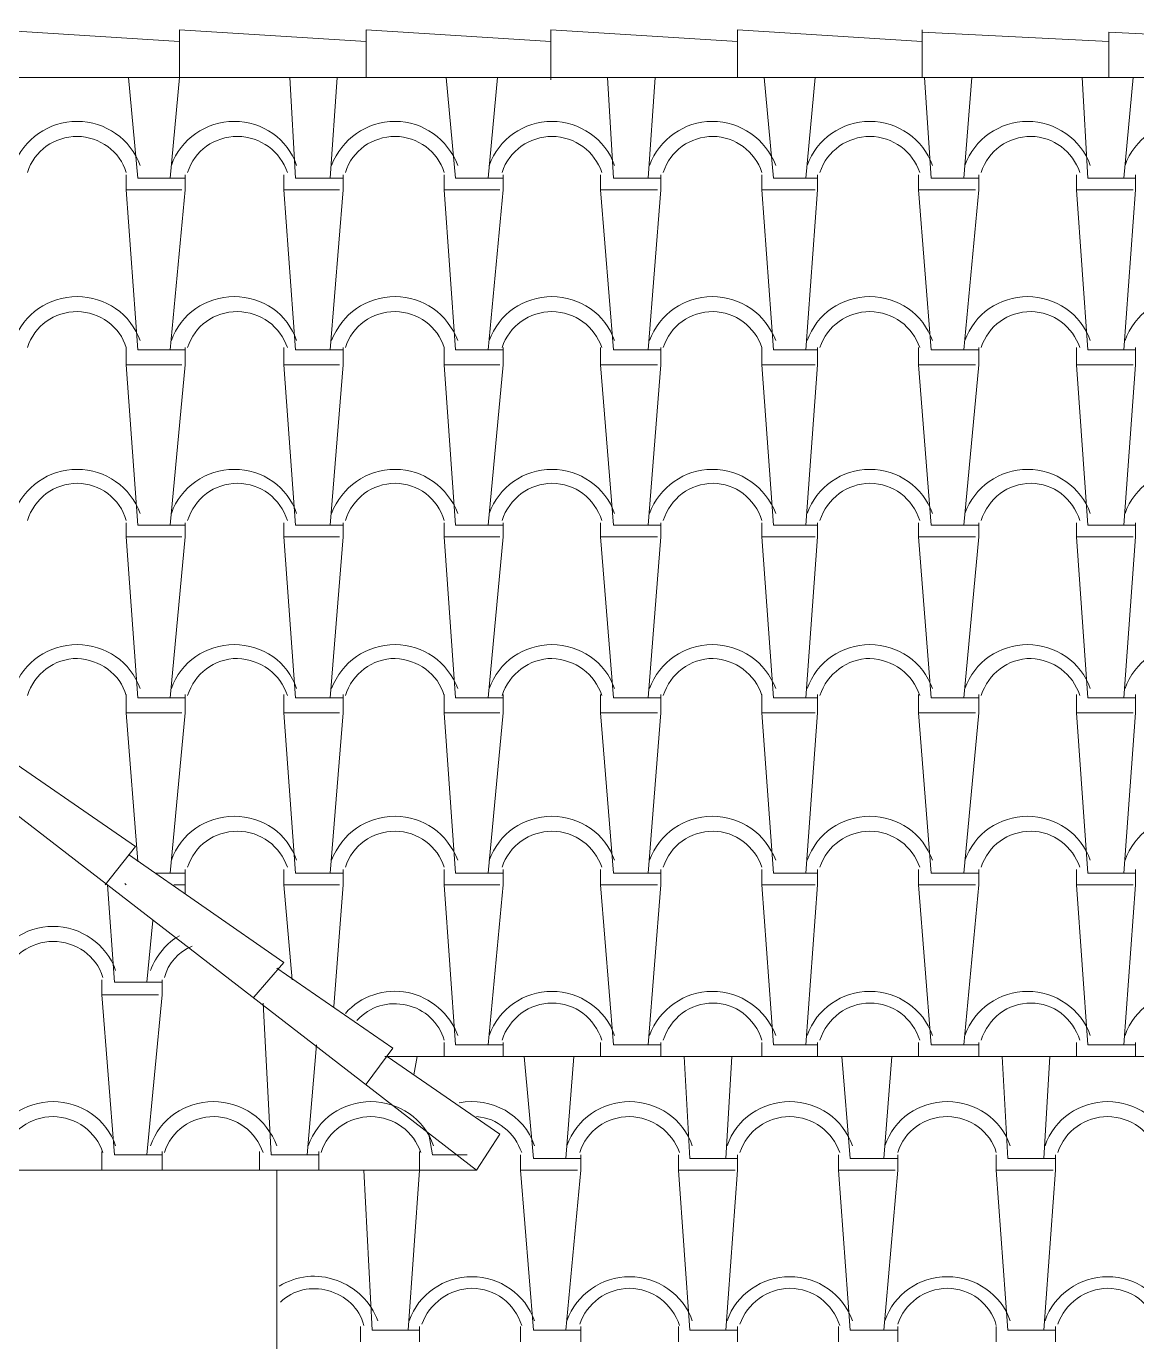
# Model space of a CAD drawing. Header units: millimetres. Extents: x 36506 to 50031, y -23731 to -18007.
# Drawn here: x 40814 to 43027, y -20629 to -18007 of the extents above; entities that cross this region are included whole.
import ezdxf

# ---------------------------------------------------------------- set-up
doc = ezdxf.new("R2010")
doc.units = ezdxf.units.MM
doc.layers.add('A-ALV-___-___-EXI', color=250, linetype='Continuous', lineweight=25)
doc.layers.add('A-COB-___-___-EXI', color=250, linetype='Continuous', lineweight=25)

msp = doc.modelspace()

# ---------------------------------------------------------------- linework, layer by layer
at = {"layer": 'A-ALV-___-___-EXI', "color": 250, "lineweight": 9}
msp.add_line((41313.7, -22622.5), (41313.7, -20286.7), dxfattribs=at)
at = {"layer": 'A-COB-___-___-EXI', "lineweight": 15}
for p, q in [((42599, -18019), (42971.2, -18037.5)), ((41420.1, -18310.3), (41445.5, -18310.3)), ((41734.4, -18310.3), (41764.5, -18310.3)), ((42053.5, -18310.3), (42078.9, -18310.3)), ((42367.8, -18310.3), (42391, -18310.3)), ((43001.2, -18310.3), (43024.4, -18310.3)), ((41420.1, -18652.4), (41445.5, -18652.4)), ((41734.4, -18652.4), (41764.5, -18652.4)), ((42053.5, -18652.4), (42078.9, -18652.4)), ((42367.8, -18652.4), (42391, -18652.4)), ((43001.2, -18652.4), (43024.4, -18652.4)), ((41420.1, -19001.5), (41445.5, -19001.5)), ((41734.4, -19001.5), (41764.5, -19001.5)), ((42053.5, -19001.5), (42078.9, -19001.5)), ((42367.8, -19001.5), (42391, -19001.5)), ((43001.2, -19001.5), (43024.4, -19001.5)), ((41420.1, -19345.9), (41445.5, -19345.9)), ((41734.4, -19345.9), (41764.5, -19345.9)), ((42053.5, -19345.9), (42078.9, -19345.9)), ((42367.8, -19345.9), (42391, -19345.9)), ((43001.2, -19345.9), (43024.4, -19345.9)), ((41036.3, -19671.8), (41013.2, -19375.9)), ((41108, -19694.9), (41071, -19694.9)), ((41131.1, -19688), (41131.1, -19718.1)), ((41420.1, -19694.9), (41445.5, -19694.9)), ((41734.4, -19694.9), (41764.5, -19694.9)), ((42053.5, -19694.9), (42078.9, -19694.9)), ((42367.8, -19694.9), (42391, -19694.9)), ((43001.2, -19694.9), (43024.4, -19694.9)), ((41013.2, -19718.1), (41010.9, -19715.8)), ((41343.8, -19907.6), (41327.6, -19718.1)), ((41734.4, -20037.1), (41764.5, -20037.1)), ((41764.5, -20032.4), (41764.5, -20060.2)), ((42053.5, -20037.1), (42078.9, -20037.1)), ((42078.9, -20032.4), (42078.9, -20060.2)), ((42367.8, -20037.1), (42391, -20037.1)), ((42391, -20032.4), (42391, -20060.2)), ((42712.3, -20032.4), (42712.3, -20060.2)), ((43001.2, -20037.1), (43024.4, -20037.1)), ((43024.4, -20032.4), (43024.4, -20060.2)), ((41593.4, -20060.2), (41586.5, -20097.2)), ((41084.9, -20249.7), (41084.9, -20286.7)), ((41373.8, -20256.7), (41396.9, -20256.7)), ((41396.9, -20249.7), (41396.9, -20286.7)), ((42208.3, -20263.6), (42231.5, -20263.6)), ((42522.7, -20263.6), (42550.5, -20263.6)), ((42841.7, -20263.6), (42864.8, -20263.6)), ((41480.2, -20628.9), (41480.2, -20598.8)), ((41598.1, -20598.8), (41598.1, -20628.9)), ((41799.2, -20628.9), (41799.2, -20598.8)), ((41919.4, -20598.8), (41919.4, -20628.9)), ((42113.6, -20628.9), (42113.6, -20598.8)), ((42231.5, -20598.8), (42231.5, -20628.9)), ((42432.6, -20628.9), (42432.6, -20598.8)), ((42550.5, -20598.8), (42550.5, -20628.9)), ((42747, -20628.9), (42747, -20598.8)), ((42864.8, -20598.8), (42864.8, -20628.9)), ((41574.9, -20605.7), (41598.1, -20605.7)), ((42208.3, -20605.7), (42231.5, -20605.7)), ((42522.7, -20605.7), (42550.5, -20605.7)), ((42841.7, -20605.7), (42864.8, -20605.7))]:
    msp.add_line(p, q, dxfattribs=at)
at = {"layer": 'A-COB-___-___-EXI', "lineweight": 15, "flags": 128}
for points in [[(39420.5, -18185.4), (39189.3, -18344.9), (39267.9, -18398.1), (39640.1, -18109.2), (47439.6, -18109.2), (47439.6, -18030.6), (47042, -18007.4), (47042, -18109.2), (47042, -18037.5), (46676.8, -18019), (46676.8, -18109.2)], [(40752, -18109.2), (40752, -18014.4), (41119.5, -18037.5)], [(41131.1, -18310.3), (41101.1, -18310.3), (41119.5, -18109.2), (41119.5, -18014.4), (41491.7, -18037.5)], [(41491.7, -18109.2), (41491.7, -18014.4), (41859.3, -18037.5)], [(41859.3, -18113.8), (41859.3, -18014.4), (42231.5, -18037.5)], [(42231.5, -18109.2), (42231.5, -18014.4), (42599, -18037.5)], [(43710.9, -18037.5), (43343.4, -18014.4), (43343.4, -18109.2), (43343.4, -18037.5), (42971.2, -18019), (42971.2, -18109.2)], [(47610.7, -18238.6), (47663.8, -18166.9), (47492.8, -18044.4), (47439.6, -18109.2), (49973.2, -20060.2), (41528.7, -20060.2)], [(41108, -18310.3), (41036.3, -18310.3), (41017.8, -18109.2)], [(41433.9, -18109.2), (41420.1, -18310.3), (41350.7, -18310.3), (41339.2, -18109.2)], [(41752.9, -18109.2), (41734.4, -18310.3), (41669.7, -18310.3), (41651.2, -18109.2)], [(42067.3, -18109.2), (42053.5, -18310.3), (41984.1, -18310.3), (41972.5, -18109.2)], [(42386.3, -18109.2), (42367.8, -18310.3), (42303.1, -18310.3), (42284.6, -18109.2)], [(42686.8, -18310.3), (42617.5, -18310.3), (42603.6, -18109.2)], [(42698.4, -18109.2), (42682.2, -18310.3), (42712.3, -18310.3)], [(43019.7, -18109.2), (43001.2, -18310.3), (42929.6, -18310.3), (42918, -18109.2)], [(41124.2, -18333.4), (41108, -18333.4), (41013.2, -18333.4), (41013.2, -18303.3)], [(41131.1, -18303.3), (41131.1, -18333.4), (41101.1, -18652.4), (41131.1, -18652.4)], [(41445.5, -18303.3), (41445.5, -18333.4), (41420.1, -18652.4), (41350.7, -18652.4), (41327.6, -18333.4)], [(41438.6, -18333.4), (41420.1, -18333.4), (41327.6, -18333.4), (41327.6, -18303.3)], [(41764.5, -18303.3), (41764.5, -18333.4), (41734.4, -18652.4), (41669.7, -18652.4), (41646.6, -18333.4)], [(41757.6, -18333.4), (41734.4, -18333.4), (41646.6, -18333.4), (41646.6, -18303.3)], [(42078.9, -18303.3), (42078.9, -18333.4), (42053.5, -18652.4), (41984.1, -18652.4), (41958.7, -18333.4)], [(42071.9, -18333.4), (42053.5, -18333.4), (41958.7, -18333.4), (41958.7, -18303.3)], [(42391, -18303.3), (42391, -18333.4), (42367.8, -18652.4), (42303.1, -18652.4), (42280, -18333.4)], [(42386.3, -18333.4), (42367.8, -18333.4), (42280, -18333.4), (42280, -18303.3)], [(42705.3, -18333.4), (42686.8, -18333.4), (42592.1, -18333.4), (42592.1, -18303.3)], [(42712.3, -18303.3), (42712.3, -18333.4), (42682.2, -18652.4), (42712.3, -18652.4)], [(43024.4, -18303.3), (43024.4, -18333.4), (43001.2, -18652.4), (42929.6, -18652.4), (42906.5, -18333.4)], [(43019.7, -18333.4), (43001.2, -18333.4), (42906.5, -18333.4), (42906.5, -18303.3)], [(41108, -18652.4), (41036.3, -18652.4), (41013.2, -18333.4)], [(42686.8, -18652.4), (42617.5, -18652.4), (42592.1, -18333.4)], [(41124.2, -18682.4), (41108, -18682.4), (41013.2, -18682.4), (41013.2, -18647.8)], [(41131.1, -18647.8), (41131.1, -18682.4), (41101.1, -19001.5), (41131.1, -19001.5)], [(41445.5, -18647.8), (41445.5, -18682.4), (41420.1, -19001.5), (41350.7, -19001.5), (41327.6, -18682.4)], [(41438.6, -18682.4), (41420.1, -18682.4), (41327.6, -18682.4), (41327.6, -18647.8)], [(41764.5, -18647.8), (41764.5, -18682.4), (41734.4, -19001.5), (41669.7, -19001.5), (41646.6, -18682.4)], [(41757.6, -18682.4), (41734.4, -18682.4), (41646.6, -18682.4), (41646.6, -18647.8)], [(42078.9, -18647.8), (42078.9, -18682.4), (42053.5, -19001.5), (41984.1, -19001.5), (41958.7, -18682.4)], [(42071.9, -18682.4), (42053.5, -18682.4), (41958.7, -18682.4), (41958.7, -18647.8)], [(42391, -18647.8), (42391, -18682.4), (42367.8, -19001.5), (42303.1, -19001.5), (42280, -18682.4)], [(42386.3, -18682.4), (42367.8, -18682.4), (42280, -18682.4), (42280, -18647.8)], [(42705.3, -18682.4), (42686.8, -18682.4), (42592.1, -18682.4), (42592.1, -18647.8)], [(42712.3, -18647.8), (42712.3, -18682.4), (42682.2, -19001.5), (42712.3, -19001.5)], [(43024.4, -18647.8), (43024.4, -18682.4), (43001.2, -19001.5), (42929.6, -19001.5), (42906.5, -18682.4)], [(43019.7, -18682.4), (43001.2, -18682.4), (42906.5, -18682.4), (42906.5, -18647.8)], [(41108, -19001.5), (41036.3, -19001.5), (41013.2, -18682.4)], [(42686.8, -19001.5), (42617.5, -19001.5), (42592.1, -18682.4)], [(41124.2, -19024.6), (41108, -19024.6), (41013.2, -19024.6), (41013.2, -18996.8)], [(41131.1, -18996.8), (41131.1, -19024.6), (41101.1, -19345.9), (41131.1, -19345.9)], [(41445.5, -18996.8), (41445.5, -19024.6), (41420.1, -19345.9), (41350.7, -19345.9), (41327.6, -19024.6)], [(41438.6, -19024.6), (41420.1, -19024.6), (41327.6, -19024.6), (41327.6, -18996.8)], [(41764.5, -18996.8), (41764.5, -19024.6), (41734.4, -19345.9), (41669.7, -19345.9), (41646.6, -19024.6)], [(41757.6, -19024.6), (41734.4, -19024.6), (41646.6, -19024.6), (41646.6, -18996.8)], [(42078.9, -18996.8), (42078.9, -19024.6), (42053.5, -19345.9), (41984.1, -19345.9), (41958.7, -19024.6)], [(42071.9, -19024.6), (42053.5, -19024.6), (41958.7, -19024.6), (41958.7, -18996.8)], [(42391, -18996.8), (42391, -19024.6), (42367.8, -19345.9), (42303.1, -19345.9), (42280, -19024.6)], [(42386.3, -19024.6), (42367.8, -19024.6), (42280, -19024.6), (42280, -18996.8)], [(42705.3, -19024.6), (42686.8, -19024.6), (42592.1, -19024.6), (42592.1, -18996.8)], [(42712.3, -18996.8), (42712.3, -19024.6), (42682.2, -19345.9), (42712.3, -19345.9)], [(43024.4, -18996.8), (43024.4, -19024.6), (43001.2, -19345.9), (42929.6, -19345.9), (42906.5, -19024.6)], [(43019.7, -19024.6), (43001.2, -19024.6), (42906.5, -19024.6), (42906.5, -18996.8)], [(41108, -19345.9), (41036.3, -19345.9), (41013.2, -19024.6)], [(42686.8, -19345.9), (42617.5, -19345.9), (42592.1, -19024.6)], [(41124.2, -19375.9), (41108, -19375.9), (41013.2, -19375.9), (41013.2, -19339)], [(41131.1, -19339), (41131.1, -19375.9), (41101.1, -19694.9), (41131.1, -19694.9)], [(41445.5, -19339), (41445.5, -19375.9), (41420.1, -19694.9), (41350.7, -19694.9), (41327.6, -19375.9)], [(41438.6, -19375.9), (41420.1, -19375.9), (41327.6, -19375.9), (41327.6, -19339)], [(41764.5, -19339), (41764.5, -19375.9), (41734.4, -19694.9), (41669.7, -19694.9), (41646.6, -19375.9)], [(41757.6, -19375.9), (41734.4, -19375.9), (41646.6, -19375.9), (41646.6, -19339)], [(42078.9, -19339), (42078.9, -19375.9), (42053.5, -19694.9), (41984.1, -19694.9), (41958.7, -19375.9)], [(42071.9, -19375.9), (42053.5, -19375.9), (41958.7, -19375.9), (41958.7, -19339)], [(42391, -19339), (42391, -19375.9), (42367.8, -19694.9), (42303.1, -19694.9), (42280, -19375.9)], [(42386.3, -19375.9), (42367.8, -19375.9), (42280, -19375.9), (42280, -19339)], [(42705.3, -19375.9), (42686.8, -19375.9), (42592.1, -19375.9), (42592.1, -19339)], [(42712.3, -19339), (42712.3, -19375.9), (42682.2, -19694.9), (42712.3, -19694.9)], [(43024.4, -19339), (43024.4, -19375.9), (43001.2, -19694.9), (42929.6, -19694.9), (42906.5, -19375.9)], [(43019.7, -19375.9), (43001.2, -19375.9), (42906.5, -19375.9), (42906.5, -19339)], [(42686.8, -19694.9), (42617.5, -19694.9), (42592.1, -19375.9)], [(40971.6, -19718.1), (41031.7, -19641.8), (40728.9, -19433.7)], [(41267.5, -19942.3), (41327.6, -19872.9), (41017.8, -19658)], [(41438.6, -19718.1), (41420.1, -19718.1), (41327.6, -19718.1), (41327.6, -19688)], [(41445.5, -19688), (41445.5, -19718.1), (41427, -19960.8)], [(41764.5, -19688), (41764.5, -19718.1), (41734.4, -20037.1), (41669.7, -20037.1), (41646.6, -19718.1)], [(41757.6, -19718.1), (41734.4, -19718.1), (41646.6, -19718.1), (41646.6, -19688)], [(42078.9, -19688), (42078.9, -19718.1), (42053.5, -20037.1), (41984.1, -20037.1), (41958.7, -19718.1)], [(42071.9, -19718.1), (42053.5, -19718.1), (41958.7, -19718.1), (41958.7, -19688)], [(42391, -19688), (42391, -19718.1), (42367.8, -20037.1), (42303.1, -20037.1), (42280, -19718.1)], [(42386.3, -19718.1), (42367.8, -19718.1), (42280, -19718.1), (42280, -19688)], [(42705.3, -19718.1), (42686.8, -19718.1), (42592.1, -19718.1), (42592.1, -19688)], [(42712.3, -19688), (42712.3, -19718.1), (42682.2, -20037.1), (42712.3, -20037.1)], [(43024.4, -19688), (43024.4, -19718.1), (43001.2, -20037.1), (42929.6, -20037.1), (42906.5, -19718.1)], [(43019.7, -19718.1), (43001.2, -19718.1), (42906.5, -19718.1), (42906.5, -19688)], [(41059.4, -19912.2), (40990.1, -19912.2), (40976.2, -19718.1)], [(41131.1, -19736.6), (41131.1, -19718.1), (41108, -19718.1)], [(42686.8, -20037.1), (42617.5, -20037.1), (42592.1, -19718.1)], [(41066.4, -19789.7), (41054.8, -19912.2), (41084.9, -19912.2)], [(41491.7, -20115.7), (41544.9, -20044), (41313.7, -19884.5)], [(41077.9, -19937.7), (41059.4, -19937.7), (40964.7, -19937.7), (40964.7, -19907.6)], [(41084.9, -19907.6), (41084.9, -19937.7), (41054.8, -20256.7), (41084.9, -20256.7)], [(41059.4, -20256.7), (40990.1, -20256.7), (40964.7, -19937.7)], [(41392.3, -20037.1), (41373.8, -20256.7), (41302.2, -20256.7), (41286, -19953.9)], [(41757.6, -20060.2), (41734.4, -20060.2), (41646.6, -20060.2), (41646.6, -20032.4)], [(42071.9, -20060.2), (42053.5, -20060.2), (41958.7, -20060.2), (41958.7, -20032.4)], [(42386.3, -20060.2), (42367.8, -20060.2), (42280, -20060.2), (42280, -20032.4)], [(42705.3, -20060.2), (42686.8, -20060.2), (42592.1, -20060.2), (42592.1, -20032.4)], [(43019.7, -20060.2), (43001.2, -20060.2), (42906.5, -20060.2), (42906.5, -20032.4)], [(41598.1, -20249.7), (41598.1, -20286.7), (41692.8, -20286.7), (41711.3, -20286.7), (41757.6, -20215.1), (41533.3, -20060.2)], [(41894, -20263.6), (41824.6, -20263.6), (41806.1, -20060.2)], [(41905.5, -20060.2), (41889.3, -20263.6), (41919.4, -20263.6)], [(42219.9, -20060.2), (42208.3, -20263.6), (42136.7, -20263.6), (42125.1, -20060.2)], [(42538.9, -20060.2), (42522.7, -20263.6), (42455.7, -20263.6), (42439.5, -20060.2)], [(42853.3, -20060.2), (42841.7, -20263.6), (42770.1, -20263.6), (42758.5, -20060.2)], [(41692.8, -20256.7), (41623.5, -20256.7), (41616.6, -20215.1)], [(41077.9, -20286.7), (41059.4, -20286.7), (40964.7, -20286.7), (40964.7, -20249.7)], [(41392.3, -20286.7), (41373.8, -20286.7), (41279.1, -20286.7), (41279.1, -20249.7)], [(41912.4, -20286.7), (41894, -20286.7), (41799.2, -20286.7), (41799.2, -20256.7)], [(41919.4, -20256.7), (41919.4, -20286.7), (41889.3, -20605.7), (41919.4, -20605.7)], [(42231.5, -20256.7), (42231.5, -20286.7), (42208.3, -20605.7), (42136.7, -20605.7), (42113.6, -20286.7)], [(42226.8, -20286.7), (42208.3, -20286.7), (42113.6, -20286.7), (42113.6, -20256.7)], [(42550.5, -20256.7), (42550.5, -20286.7), (42522.7, -20605.7), (42455.7, -20605.7), (42432.6, -20286.7)], [(42545.8, -20286.7), (42522.7, -20286.7), (42432.6, -20286.7), (42432.6, -20256.7)], [(42864.8, -20256.7), (42864.8, -20286.7), (42841.7, -20605.7), (42770.1, -20605.7), (42747, -20286.7)], [(42860.2, -20286.7), (42841.7, -20286.7), (42747, -20286.7), (42747, -20256.7)], [(41598.1, -20286.7), (41574.9, -20605.7), (41503.3, -20605.7), (41487.1, -20286.7)], [(41894, -20605.7), (41824.6, -20605.7), (41799.2, -20286.7)]]:
    msp.add_lwpolyline(points, dxfattribs=at)
msp.add_lwpolyline([(42599, -18014.4), (42599, -18109.2)], close=True, dxfattribs=at)
at = {"layer": 'A-COB-___-___-EXI', "color": 250, "lineweight": 9, "flags": 128}
msp.add_lwpolyline([(36822.2, -20286.7), (41711.3, -20286.7), (39267.9, -18398.1)], close=True, dxfattribs=at)
at = {"layer": 'A-COB-___-___-EXI', "lineweight": 15}
for points in [[(40916.1, -18197), (40916.1, -18197), (40858.3, -18197), (40809.8, -18231.7), (40789, -18284.8)], [(41228.2, -18197), (41228.2, -18197), (41172.7, -18197), (41121.9, -18231.7), (41103.4, -18284.8)], [(41549.5, -18197), (41549.5, -18197), (41491.7, -18197), (41443.2, -18231.7), (41422.4, -18284.8)], [(41861.6, -18197), (41861.6, -18197), (41806.1, -18197), (41755.3, -18231.7), (41736.8, -18284.8)], [(42180.6, -18197), (42180.6, -18197), (42125.1, -18197), (42076.6, -18231.7), (42055.8, -18284.8)], [(42495, -18197), (42495, -18197), (42439.5, -18197), (42388.6, -18231.7), (42370.2, -18284.8)], [(42809.4, -18197), (42809.4, -18197), (42753.9, -18197), (42703, -18231.7), (42684.5, -18284.8)], [(43128.4, -18197), (43128.4, -18197), (43072.9, -18197), (43022, -18231.7), (43003.5, -18284.8)], [(40916.1, -18227), (40916.1, -18227), (40869.9, -18227), (40830.6, -18254.8), (40816.7, -18298.7)], [(41235.1, -18227), (41235.1, -18227), (41188.9, -18227), (41149.6, -18254.8), (41135.7, -18298.7)], [(41549.5, -18227), (41549.5, -18227), (41503.3, -18227), (41464, -18254.8), (41450.1, -18298.7)], [(41861.6, -18227), (41861.6, -18227), (41817.7, -18227), (41776.1, -18254.8), (41762.2, -18298.7)], [(42182.9, -18227), (42182.9, -18227), (42136.7, -18227), (42097.4, -18254.8), (42083.5, -18298.7)], [(42495, -18227), (42495, -18227), (42451.1, -18227), (42409.5, -18254.8), (42395.6, -18298.7)], [(42816.3, -18227), (42816.3, -18227), (42770.1, -18227), (42730.8, -18254.8), (42716.9, -18298.7)], [(40916.1, -18546.1), (40916.1, -18546.1), (40858.3, -18546.1), (40809.8, -18580.7), (40789, -18633.9)], [(41228.2, -18546.1), (41228.2, -18546.1), (41172.7, -18546.1), (41121.9, -18580.7), (41103.4, -18633.9)], [(41549.5, -18546.1), (41549.5, -18546.1), (41491.7, -18546.1), (41443.2, -18580.7), (41422.4, -18633.9)], [(41861.6, -18546.1), (41861.6, -18546.1), (41806.1, -18546.1), (41755.3, -18580.7), (41736.8, -18633.9)], [(42180.6, -18546.1), (42180.6, -18546.1), (42125.1, -18546.1), (42076.6, -18580.7), (42055.8, -18633.9)], [(42495, -18546.1), (42495, -18546.1), (42439.5, -18546.1), (42388.6, -18580.7), (42370.2, -18633.9)], [(42809.4, -18546.1), (42809.4, -18546.1), (42753.9, -18546.1), (42703, -18580.7), (42684.5, -18633.9)], [(43128.4, -18546.1), (43128.4, -18546.1), (43072.9, -18546.1), (43022, -18580.7), (43003.5, -18633.9)], [(40916.1, -18576.1), (40916.1, -18576.1), (40869.9, -18576.1), (40830.6, -18603.8), (40816.7, -18647.8)], [(41235.1, -18576.1), (41235.1, -18576.1), (41188.9, -18576.1), (41149.6, -18603.8), (41135.7, -18647.8)], [(41549.5, -18576.1), (41549.5, -18576.1), (41503.3, -18576.1), (41464, -18603.8), (41450.1, -18647.8)], [(41861.6, -18576.1), (41861.6, -18576.1), (41817.7, -18576.1), (41776.1, -18603.8), (41762.2, -18647.8)], [(42182.9, -18576.1), (42182.9, -18576.1), (42136.7, -18576.1), (42097.4, -18603.8), (42083.5, -18647.8)], [(42495, -18576.1), (42495, -18576.1), (42451.1, -18576.1), (42409.5, -18603.8), (42395.6, -18647.8)], [(42816.3, -18576.1), (42816.3, -18576.1), (42770.1, -18576.1), (42730.8, -18603.8), (42716.9, -18647.8)], [(40916.1, -18890.5), (40916.1, -18890.5), (40858.3, -18890.5), (40809.8, -18925.2), (40789, -18978.3)], [(41228.2, -18890.5), (41228.2, -18890.5), (41172.7, -18890.5), (41121.9, -18925.2), (41103.4, -18978.3)], [(41549.5, -18890.5), (41549.5, -18890.5), (41491.7, -18890.5), (41443.2, -18925.2), (41422.4, -18978.3)], [(41861.6, -18890.5), (41861.6, -18890.5), (41806.1, -18890.5), (41755.3, -18925.2), (41736.8, -18978.3)], [(42180.6, -18890.5), (42180.6, -18890.5), (42125.1, -18890.5), (42076.6, -18925.2), (42055.8, -18978.3)], [(42495, -18890.5), (42495, -18890.5), (42439.5, -18890.5), (42388.6, -18925.2), (42370.2, -18978.3)], [(42809.4, -18890.5), (42809.4, -18890.5), (42753.9, -18890.5), (42703, -18925.2), (42684.5, -18978.3)], [(43128.4, -18890.5), (43128.4, -18890.5), (43072.9, -18890.5), (43022, -18925.2), (43003.5, -18978.3)], [(40916.1, -18918.2), (40916.1, -18918.2), (40869.9, -18918.2), (40830.6, -18948.3), (40816.7, -18992.2)], [(41235.1, -18918.2), (41235.1, -18918.2), (41188.9, -18918.2), (41149.6, -18948.3), (41135.7, -18992.2)], [(41549.5, -18918.2), (41549.5, -18918.2), (41503.3, -18918.2), (41464, -18948.3), (41450.1, -18992.2)], [(41861.6, -18918.2), (41861.6, -18918.2), (41817.7, -18918.2), (41776.1, -18948.3), (41762.2, -18992.2)], [(42182.9, -18918.2), (42182.9, -18918.2), (42136.7, -18918.2), (42097.4, -18948.3), (42083.5, -18992.2)], [(42495, -18918.2), (42495, -18918.2), (42451.1, -18918.2), (42409.5, -18948.3), (42395.6, -18992.2)], [(42816.3, -18918.2), (42816.3, -18918.2), (42770.1, -18918.2), (42730.8, -18948.3), (42716.9, -18992.2)], [(40916.1, -19239.6), (40916.1, -19239.6), (40858.3, -19239.6), (40809.8, -19274.2), (40789, -19327.4)], [(41228.2, -19239.6), (41228.2, -19239.6), (41172.7, -19239.6), (41121.9, -19274.2), (41103.4, -19327.4)], [(41549.5, -19239.6), (41549.5, -19239.6), (41491.7, -19239.6), (41443.2, -19274.2), (41422.4, -19327.4)], [(41861.6, -19239.6), (41861.6, -19239.6), (41806.1, -19239.6), (41755.3, -19274.2), (41736.8, -19327.4)], [(42180.6, -19239.6), (42180.6, -19239.6), (42125.1, -19239.6), (42076.6, -19274.2), (42055.8, -19327.4)], [(42495, -19239.6), (42495, -19239.6), (42439.5, -19239.6), (42388.6, -19274.2), (42370.2, -19327.4)], [(42809.4, -19239.6), (42809.4, -19239.6), (42753.9, -19239.6), (42703, -19274.2), (42684.5, -19327.4)], [(43128.4, -19239.6), (43128.4, -19239.6), (43072.9, -19239.6), (43022, -19274.2), (43003.5, -19327.4)], [(40916.1, -19267.3), (40916.1, -19267.3), (40869.9, -19267.3), (40830.6, -19297.3), (40816.7, -19341.3)], [(41235.1, -19267.3), (41235.1, -19267.3), (41188.9, -19267.3), (41149.6, -19297.3), (41135.7, -19341.3)], [(41549.5, -19267.3), (41549.5, -19267.3), (41503.3, -19267.3), (41464, -19297.3), (41450.1, -19341.3)], [(41861.6, -19267.3), (41861.6, -19267.3), (41817.7, -19267.3), (41776.1, -19297.3), (41762.2, -19341.3)], [(42182.9, -19267.3), (42182.9, -19267.3), (42136.7, -19267.3), (42097.4, -19297.3), (42083.5, -19341.3)], [(42495, -19267.3), (42495, -19267.3), (42451.1, -19267.3), (42409.5, -19297.3), (42395.6, -19341.3)], [(42816.3, -19267.3), (42816.3, -19267.3), (42770.1, -19267.3), (42730.8, -19297.3), (42716.9, -19341.3)], [(41228.2, -19581.7), (41228.2, -19581.7), (41172.7, -19581.7), (41121.9, -19616.4), (41103.4, -19669.5)], [(41549.5, -19581.7), (41549.5, -19581.7), (41491.7, -19581.7), (41443.2, -19616.4), (41422.4, -19669.5)], [(41861.6, -19581.7), (41861.6, -19581.7), (41806.1, -19581.7), (41755.3, -19616.4), (41736.8, -19669.5)], [(42180.6, -19581.7), (42180.6, -19581.7), (42125.1, -19581.7), (42076.6, -19616.4), (42055.8, -19669.5)], [(42495, -19581.7), (42495, -19581.7), (42439.5, -19581.7), (42388.6, -19616.4), (42370.2, -19669.5)], [(42809.4, -19581.7), (42809.4, -19581.7), (42753.9, -19581.7), (42703, -19616.4), (42684.5, -19669.5)], [(43128.4, -19581.7), (43128.4, -19581.7), (43072.9, -19581.7), (43022, -19616.4), (43003.5, -19669.5)], [(41235.1, -19611.7), (41235.1, -19611.7), (41188.9, -19611.7), (41149.6, -19639.5), (41135.7, -19683.4)], [(41549.5, -19611.7), (41549.5, -19611.7), (41503.3, -19611.7), (41464, -19639.5), (41450.1, -19683.4)], [(41861.6, -19611.7), (41861.6, -19611.7), (41817.7, -19611.7), (41776.1, -19639.5), (41762.2, -19683.4)], [(42182.9, -19611.7), (42182.9, -19611.7), (42136.7, -19611.7), (42097.4, -19639.5), (42083.5, -19683.4)], [(42495, -19611.7), (42495, -19611.7), (42451.1, -19611.7), (42409.5, -19639.5), (42395.6, -19683.4)], [(42816.3, -19611.7), (42816.3, -19611.7), (42770.1, -19611.7), (42730.8, -19639.5), (42716.9, -19683.4)], [(40867.6, -19801.3), (40867.6, -19801.3), (40812.1, -19801.3), (40761.2, -19836), (40742.7, -19889.1)], [(40867.6, -19831.3), (40867.6, -19831.3), (40823.7, -19831.3), (40782, -19859.1), (40768.2, -19903)], [(41574.9, -19933), (41574.9, -19933), (41528.7, -19923.8), (41480.2, -19940), (41450.1, -19974.7)], [(41861.6, -19930.7), (41861.6, -19930.7), (41806.1, -19930.7), (41755.3, -19965.4), (41736.8, -20018.6)], [(42180.6, -19930.7), (42180.6, -19930.7), (42125.1, -19930.7), (42076.6, -19965.4), (42055.8, -20018.6)], [(42495, -19930.7), (42495, -19930.7), (42439.5, -19930.7), (42388.6, -19965.4), (42370.2, -20018.6)], [(42809.4, -19930.7), (42809.4, -19930.7), (42753.9, -19930.7), (42703, -19965.4), (42684.5, -20018.6)], [(43128.4, -19930.7), (43128.4, -19930.7), (43072.9, -19930.7), (43022, -19965.4), (43003.5, -20018.6)], [(41572.6, -19958.5), (41572.6, -19958.5), (41535.6, -19949.2), (41498.7, -19960.8), (41473.2, -19988.5)], [(41861.6, -19953.9), (41861.6, -19953.9), (41817.7, -19953.9), (41776.1, -19983.9), (41762.2, -20027.8)], [(42182.9, -19953.9), (42182.9, -19953.9), (42136.7, -19953.9), (42097.4, -19983.9), (42083.5, -20027.8)], [(42495, -19953.9), (42495, -19953.9), (42451.1, -19953.9), (42409.5, -19983.9), (42395.6, -20027.8)], [(42816.3, -19953.9), (42816.3, -19953.9), (42770.1, -19953.9), (42730.8, -19983.9), (42716.9, -20027.8)], [(40867.6, -20150.3), (40867.6, -20150.3), (40812.1, -20150.3), (40761.2, -20185), (40742.7, -20238.2)], [(41186.6, -20150.3), (41186.6, -20150.3), (41131.1, -20150.3), (41080.2, -20185), (41061.8, -20238.2)], [(41501, -20150.3), (41501, -20150.3), (41445.5, -20150.3), (41394.6, -20185), (41376.1, -20238.2)], [(42016.5, -20150.3), (42016.5, -20150.3), (41961, -20150.3), (41910.1, -20185), (41891.6, -20238.2)], [(42335.5, -20150.3), (42335.5, -20150.3), (42280, -20150.3), (42229.1, -20185), (42210.6, -20238.2)], [(42649.9, -20150.3), (42649.9, -20150.3), (42592.1, -20150.3), (42543.5, -20185), (42525, -20238.2)], [(42968.9, -20150.3), (42968.9, -20150.3), (42913.4, -20150.3), (42862.5, -20185), (42844, -20238.2)], [(40867.6, -20180.4), (40867.6, -20180.4), (40823.7, -20180.4), (40782, -20208.1), (40768.2, -20252.1)], [(41188.9, -20180.4), (41188.9, -20180.4), (41142.7, -20180.4), (41103.4, -20208.1), (41089.5, -20252.1)], [(41501, -20180.4), (41501, -20180.4), (41457, -20180.4), (41415.4, -20208.1), (41401.6, -20252.1)], [(42016.5, -20180.4), (42016.5, -20180.4), (41970.2, -20180.4), (41930.9, -20208.1), (41917.1, -20252.1)], [(42335.5, -20180.4), (42335.5, -20180.4), (42291.6, -20180.4), (42249.9, -20208.1), (42236.1, -20252.1)], [(42649.9, -20180.4), (42649.9, -20180.4), (42603.6, -20180.4), (42564.3, -20208.1), (42550.5, -20252.1)], [(42968.9, -20180.4), (42968.9, -20180.4), (42924.9, -20180.4), (42883.3, -20208.1), (42869.5, -20252.1)], [(41431.6, -20506.3), (41431.6, -20506.3), (41394.6, -20492.5), (41353, -20497.1), (41318.3, -20517.9)], [(41702.1, -20499.4), (41702.1, -20499.4), (41646.6, -20499.4), (41595.7, -20534.1), (41577.3, -20587.2)], [(42016.5, -20499.4), (42016.5, -20499.4), (41961, -20499.4), (41910.1, -20534.1), (41891.6, -20587.2)], [(42335.5, -20499.4), (42335.5, -20499.4), (42280, -20499.4), (42229.1, -20534.1), (42210.6, -20587.2)], [(42649.9, -20499.4), (42649.9, -20499.4), (42592.1, -20499.4), (42543.5, -20534.1), (42525, -20587.2)], [(42968.9, -20499.4), (42968.9, -20499.4), (42913.4, -20499.4), (42862.5, -20534.1), (42844, -20587.2)], [(41415.4, -20527.1), (41415.4, -20527.1), (41383.1, -20517.9), (41346.1, -20524.8), (41320.7, -20550.3)], [(41702.1, -20522.5), (41702.1, -20522.5), (41658.2, -20522.5), (41616.6, -20552.6), (41602.7, -20594.2)], [(42016.5, -20522.5), (42016.5, -20522.5), (41970.2, -20522.5), (41930.9, -20552.6), (41917.1, -20594.2)], [(42335.5, -20522.5), (42335.5, -20522.5), (42291.6, -20522.5), (42249.9, -20552.6), (42236.1, -20594.2)], [(42649.9, -20522.5), (42649.9, -20522.5), (42603.6, -20522.5), (42564.3, -20552.6), (42550.5, -20594.2)], [(42968.9, -20522.5), (42968.9, -20522.5), (42924.9, -20522.5), (42883.3, -20552.6), (42869.5, -20594.2)]]:
    msp.add_open_spline(points, degree=3, knots=[0.125, 0.125, 0.125, 0.125, 0.125001, 1, 1, 1, 1], dxfattribs=at)
for points in [[(41041, -18284.8), (41022.5, -18231.7), (40971.6, -18197), (40916.1, -18197)], [(41353, -18284.8), (41334.5, -18231.7), (41286, -18197), (41228.2, -18197)], [(41674.3, -18284.8), (41653.5, -18231.7), (41605, -18197), (41549.5, -18197)], [(41986.4, -18284.8), (41967.9, -18231.7), (41917.1, -18197), (41861.6, -18197)], [(42307.7, -18284.8), (42286.9, -18231.7), (42238.4, -18197), (42180.6, -18197)], [(42619.8, -18284.8), (42601.3, -18231.7), (42550.5, -18197), (42495, -18197)], [(42934.2, -18284.8), (42915.7, -18231.7), (42864.8, -18197), (42809.4, -18197)], [(41013.2, -18298.7), (41001.7, -18257.1), (40960, -18227), (40916.1, -18227)], [(41334.5, -18298.7), (41320.7, -18257.1), (41281.4, -18227), (41235.1, -18227)], [(41646.6, -18298.7), (41635, -18257.1), (41593.4, -18227), (41549.5, -18227)], [(41961, -18298.7), (41947.1, -18257.1), (41907.8, -18227), (41861.6, -18227)], [(42280, -18298.7), (42266.1, -18257.1), (42226.8, -18227), (42182.9, -18227)], [(42594.4, -18298.7), (42580.5, -18257.1), (42541.2, -18227), (42495, -18227)], [(42913.4, -18298.7), (42899.5, -18257.1), (42860.2, -18227), (42816.3, -18227)], [(41041, -18633.9), (41022.5, -18580.7), (40971.6, -18546.1), (40916.1, -18546.1)], [(41353, -18633.9), (41334.5, -18580.7), (41286, -18546.1), (41228.2, -18546.1)], [(41674.3, -18633.9), (41653.5, -18580.7), (41605, -18546.1), (41549.5, -18546.1)], [(41986.4, -18633.9), (41967.9, -18580.7), (41917.1, -18546.1), (41861.6, -18546.1)], [(42307.7, -18633.9), (42286.9, -18580.7), (42238.4, -18546.1), (42180.6, -18546.1)], [(42619.8, -18633.9), (42601.3, -18580.7), (42550.5, -18546.1), (42495, -18546.1)], [(42934.2, -18633.9), (42915.7, -18580.7), (42864.8, -18546.1), (42809.4, -18546.1)], [(41013.2, -18647.8), (41001.7, -18606.2), (40960, -18576.1), (40916.1, -18576.1)], [(41334.5, -18647.8), (41320.7, -18606.2), (41281.4, -18576.1), (41235.1, -18576.1)], [(41646.6, -18647.8), (41635, -18606.2), (41593.4, -18576.1), (41549.5, -18576.1)], [(41961, -18647.8), (41947.1, -18606.2), (41907.8, -18576.1), (41861.6, -18576.1)], [(42280, -18647.8), (42266.1, -18606.2), (42226.8, -18576.1), (42182.9, -18576.1)], [(42594.4, -18647.8), (42580.5, -18606.2), (42541.2, -18576.1), (42495, -18576.1)], [(42913.4, -18647.8), (42899.5, -18606.2), (42860.2, -18576.1), (42816.3, -18576.1)], [(41041, -18978.3), (41022.5, -18925.2), (40971.6, -18890.5), (40916.1, -18890.5)], [(41353, -18978.3), (41334.5, -18925.2), (41286, -18890.5), (41228.2, -18890.5)], [(41674.3, -18978.3), (41653.5, -18925.2), (41605, -18890.5), (41549.5, -18890.5)], [(41986.4, -18978.3), (41967.9, -18925.2), (41917.1, -18890.5), (41861.6, -18890.5)], [(42307.7, -18978.3), (42286.9, -18925.2), (42238.4, -18890.5), (42180.6, -18890.5)], [(42619.8, -18978.3), (42601.3, -18925.2), (42550.5, -18890.5), (42495, -18890.5)], [(42934.2, -18978.3), (42915.7, -18925.2), (42864.8, -18890.5), (42809.4, -18890.5)], [(41013.2, -18992.2), (41001.7, -18948.3), (40960, -18918.2), (40916.1, -18918.2)], [(41334.5, -18992.2), (41320.7, -18948.3), (41281.4, -18918.2), (41235.1, -18918.2)], [(41646.6, -18992.2), (41635, -18948.3), (41593.4, -18918.2), (41549.5, -18918.2)], [(41961, -18992.2), (41947.1, -18948.3), (41907.8, -18918.2), (41861.6, -18918.2)], [(42280, -18992.2), (42266.1, -18948.3), (42226.8, -18918.2), (42182.9, -18918.2)], [(42594.4, -18992.2), (42580.5, -18948.3), (42541.2, -18918.2), (42495, -18918.2)], [(42913.4, -18992.2), (42899.5, -18948.3), (42860.2, -18918.2), (42816.3, -18918.2)], [(41041, -19327.4), (41022.5, -19274.2), (40971.6, -19239.6), (40916.1, -19239.6)], [(41353, -19327.4), (41334.5, -19274.2), (41286, -19239.6), (41228.2, -19239.6)], [(41674.3, -19327.4), (41653.5, -19274.2), (41605, -19239.6), (41549.5, -19239.6)], [(41986.4, -19327.4), (41967.9, -19274.2), (41917.1, -19239.6), (41861.6, -19239.6)], [(42307.7, -19327.4), (42286.9, -19274.2), (42238.4, -19239.6), (42180.6, -19239.6)], [(42619.8, -19327.4), (42601.3, -19274.2), (42550.5, -19239.6), (42495, -19239.6)], [(42934.2, -19327.4), (42915.7, -19274.2), (42864.8, -19239.6), (42809.4, -19239.6)], [(41013.2, -19341.3), (41001.7, -19297.3), (40960, -19269.6), (40916.1, -19267.3)], [(41334.5, -19341.3), (41320.7, -19297.3), (41281.4, -19269.6), (41235.1, -19267.3)], [(41646.6, -19341.3), (41635, -19297.3), (41593.4, -19269.6), (41549.5, -19267.3)], [(41961, -19341.3), (41947.1, -19297.3), (41907.8, -19269.6), (41861.6, -19267.3)], [(42280, -19341.3), (42266.1, -19297.3), (42226.8, -19269.6), (42182.9, -19267.3)], [(42594.4, -19341.3), (42580.5, -19297.3), (42541.2, -19269.6), (42495, -19267.3)], [(42913.4, -19341.3), (42899.5, -19297.3), (42860.2, -19269.6), (42816.3, -19267.3)], [(41353, -19669.5), (41334.5, -19616.4), (41286, -19581.7), (41228.2, -19581.7)], [(41674.3, -19669.5), (41653.5, -19616.4), (41605, -19581.7), (41549.5, -19581.7)], [(41986.4, -19669.5), (41967.9, -19616.4), (41917.1, -19581.7), (41861.6, -19581.7)], [(42307.7, -19669.5), (42286.9, -19616.4), (42238.4, -19581.7), (42180.6, -19581.7)], [(42619.8, -19669.5), (42601.3, -19616.4), (42550.5, -19581.7), (42495, -19581.7)], [(42934.2, -19669.5), (42915.7, -19616.4), (42864.8, -19581.7), (42809.4, -19581.7)], [(41334.5, -19683.4), (41320.7, -19641.8), (41281.4, -19611.7), (41235.1, -19611.7)], [(41646.6, -19683.4), (41635, -19641.8), (41593.4, -19611.7), (41549.5, -19611.7)], [(41961, -19683.4), (41947.1, -19641.8), (41907.8, -19611.7), (41861.6, -19611.7)], [(42280, -19683.4), (42266.1, -19641.8), (42226.8, -19611.7), (42182.9, -19611.7)], [(42594.4, -19683.4), (42580.5, -19641.8), (42541.2, -19611.7), (42495, -19611.7)], [(42913.4, -19683.4), (42899.5, -19641.8), (42860.2, -19611.7), (42816.3, -19611.7)], [(40992.4, -19889.1), (40973.9, -19836), (40923.1, -19801.3), (40867.6, -19801.3)], [(40967, -19903), (40953.1, -19859.1), (40913.8, -19831.3), (40867.6, -19831.3)], [(41119.5, -19819.8), (41094.1, -19833.6), (41073.3, -19859.1), (41061.8, -19889.1)], [(41145, -19840.6), (41117.2, -19852.1), (41096.4, -19875.3), (41089.5, -19903)], [(41674.3, -20018.6), (41658.2, -19974.7), (41618.9, -19942.3), (41574.9, -19933)], [(41986.4, -20018.6), (41967.9, -19965.4), (41917.1, -19930.7), (41861.6, -19930.7)], [(42307.7, -20018.6), (42286.9, -19965.4), (42238.4, -19930.7), (42180.6, -19930.7)], [(42619.8, -20018.6), (42601.3, -19965.4), (42550.5, -19930.7), (42495, -19930.7)], [(42934.2, -20018.6), (42915.7, -19965.4), (42864.8, -19930.7), (42809.4, -19930.7)], [(41646.6, -20027.8), (41637.4, -19993.2), (41607.3, -19965.4), (41572.6, -19958.5)], [(41961, -20027.8), (41947.1, -19983.9), (41907.8, -19953.9), (41861.6, -19953.9)], [(42280, -20027.8), (42266.1, -19983.9), (42226.8, -19953.9), (42182.9, -19953.9)], [(42594.4, -20027.8), (42580.5, -19983.9), (42541.2, -19953.9), (42495, -19953.9)], [(42913.4, -20027.8), (42899.5, -19983.9), (42860.2, -19953.9), (42816.3, -19953.9)], [(40992.4, -20238.2), (40973.9, -20185), (40923.1, -20150.3), (40867.6, -20150.3)], [(41313.7, -20238.2), (41292.9, -20185), (41244.4, -20150.3), (41186.6, -20150.3)], [(41625.8, -20238.2), (41607.3, -20185), (41556.4, -20150.3), (41501, -20150.3)], [(41826.9, -20238.2), (41806.1, -20175.8), (41741.4, -20141.1), (41676.7, -20152.7)], [(42141.3, -20238.2), (42122.8, -20185), (42071.9, -20150.3), (42016.5, -20150.3)], [(42460.3, -20238.2), (42441.8, -20185), (42391, -20150.3), (42335.5, -20150.3)], [(42774.7, -20238.2), (42756.2, -20185), (42705.3, -20150.3), (42649.9, -20150.3)], [(43093.7, -20238.2), (43075.2, -20185), (43024.4, -20150.3), (42968.9, -20150.3)], [(40967, -20252.1), (40953.1, -20210.4), (40913.8, -20180.4), (40867.6, -20180.4)], [(41286, -20252.1), (41272.1, -20210.4), (41232.8, -20180.4), (41188.9, -20180.4)], [(41600.4, -20252.1), (41586.5, -20210.4), (41547.2, -20180.4), (41501, -20180.4)], [(41801.5, -20252.1), (41787.6, -20212.8), (41752.9, -20182.7), (41711.3, -20180.4)], [(42115.9, -20252.1), (42102, -20210.4), (42060.4, -20180.4), (42016.5, -20180.4)], [(42434.9, -20252.1), (42421, -20210.4), (42381.7, -20180.4), (42335.5, -20180.4)], [(42747, -20252.1), (42735.4, -20210.4), (42693.8, -20180.4), (42649.9, -20180.4)], [(43068.3, -20252.1), (43054.4, -20210.4), (43015.1, -20180.4), (42968.9, -20180.4)], [(41826.9, -20587.2), (41808.4, -20534.1), (41757.6, -20499.4), (41702.1, -20499.4)], [(42141.3, -20587.2), (42122.8, -20534.1), (42071.9, -20499.4), (42016.5, -20499.4)], [(42460.3, -20587.2), (42441.8, -20534.1), (42391, -20499.4), (42335.5, -20499.4)], [(42774.7, -20587.2), (42756.2, -20534.1), (42705.3, -20499.4), (42649.9, -20499.4)], [(43093.7, -20587.2), (43075.2, -20534.1), (43024.4, -20499.4), (42968.9, -20499.4)], [(41514.8, -20587.2), (41501, -20550.3), (41470.9, -20520.2), (41431.6, -20506.3)], [(41801.5, -20596.5), (41787.6, -20552.6), (41748.3, -20522.5), (41702.1, -20522.5)], [(42115.9, -20596.5), (42102, -20552.6), (42060.4, -20522.5), (42016.5, -20522.5)], [(42434.9, -20596.5), (42421, -20552.6), (42381.7, -20522.5), (42335.5, -20522.5)], [(42747, -20596.5), (42735.4, -20552.6), (42693.8, -20522.5), (42649.9, -20522.5)], [(43068.3, -20596.5), (43054.4, -20552.6), (43015.1, -20522.5), (42968.9, -20522.5)], [(41487.1, -20596.5), (41477.9, -20561.8), (41450.1, -20536.4), (41415.4, -20527.1)]]:
    msp.add_open_spline(points, degree=3, dxfattribs=at)

doc.saveas('drawing.dxf')
